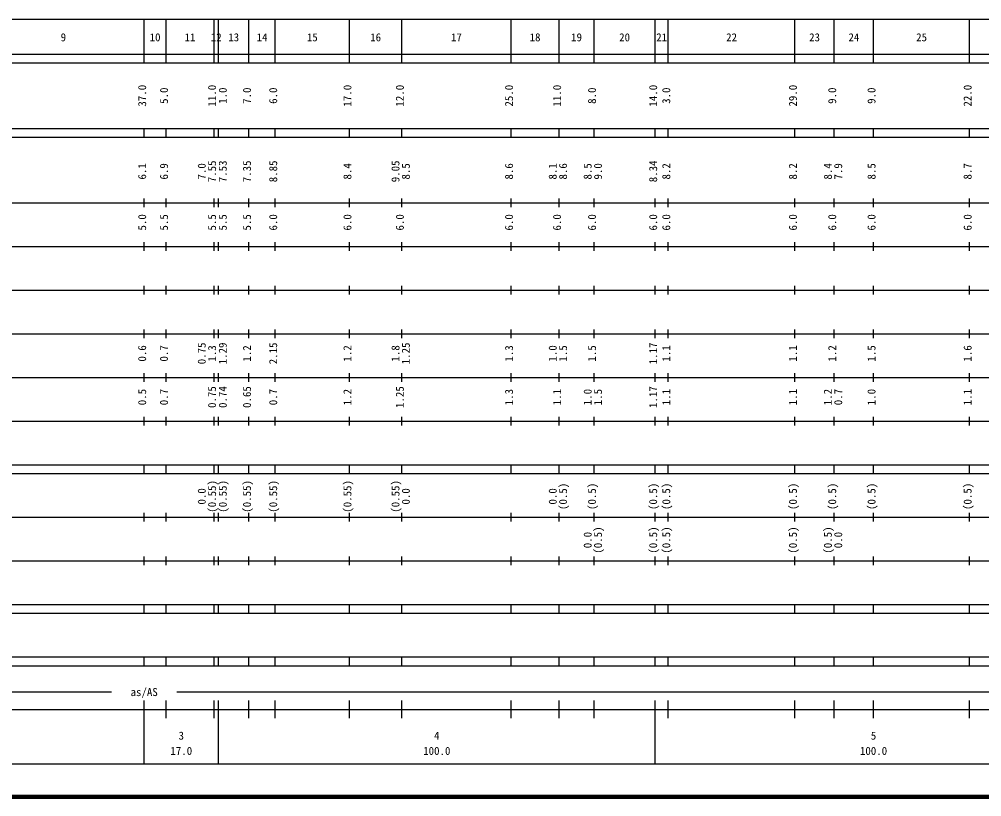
# Model space of a CAD drawing. Units: millimetres on the paper, enlarged 1000 times. Extents: x 40000 to 680000, y 20000 to 380000.
# Drawn here: x 222400 to 442776, y 20000 to 198000 of the extents above; entities that cross this region are included whole.
import ezdxf
from ezdxf.enums import TextEntityAlignment as Align

# ---------------------------------------------------------------- set-up
doc = ezdxf.new("R2010")
doc.units = ezdxf.units.MM
doc.header["$LTSCALE"] = 1000
doc.layers.add('M-TTL', color=2, linetype='Continuous', lineweight=140)
doc.layers.add('M-TTL-BAND', color=7, linetype='Continuous', lineweight=25)
doc.styles.add('ＭＳ ゴシック', font='')
doc.styles.get('ＭＳ ゴシック').set_extended_font_data('MS Gothic')

msp = doc.modelspace()

# ---------------------------------------------------------------- linework, layer by layer
at = {"layer": 'M-TTL'}
msp.add_line((40000, 20000), (680000, 20000), dxfattribs=at)
at = {"layer": 'M-TTL-BAND'}
for p, q in [((68000, 198000), (579000, 198000)), ((251000, 188000), (251000, 198000)), ((256000, 188000), (256000, 198000)), ((267000, 188000), (267000, 198000)), ((268000, 188000), (268000, 198000)), ((275000, 188000), (275000, 198000)), ((281000, 188000), (281000, 198000)), ((298000, 188000), (298000, 198000)), ((310000, 188000), (310000, 198000)), ((335000, 188000), (335000, 198000)), ((346000, 188000), (346000, 198000)), ((354000, 188000), (354000, 198000)), ((368000, 188000), (368000, 198000)), ((371000, 188000), (371000, 198000)), ((400000, 188000), (400000, 198000)), ((409000, 188000), (409000, 198000)), ((418000, 188000), (418000, 198000)), ((440000, 188000), (440000, 198000)), ((40000, 190000), (579000, 190000)), ((40000, 188000), (579000, 188000)), ((40000, 173000), (579000, 173000)), ((251000, 171000), (251000, 173000)), ((256000, 171000), (256000, 173000)), ((267000, 171000), (267000, 173000)), ((268000, 171000), (268000, 173000)), ((275000, 171000), (275000, 173000)), ((281000, 171000), (281000, 173000)), ((298000, 171000), (298000, 173000)), ((310000, 171000), (310000, 173000)), ((335000, 171000), (335000, 173000)), ((346000, 171000), (346000, 173000)), ((354000, 171000), (354000, 173000)), ((368000, 171000), (368000, 173000)), ((371000, 171000), (371000, 173000)), ((400000, 171000), (400000, 173000)), ((409000, 171000), (409000, 173000)), ((418000, 171000), (418000, 173000)), ((440000, 171000), (440000, 173000)), ((40000, 171000), (579000, 171000)), ((251000, 155000), (251000, 157000)), ((256000, 155000), (256000, 157000)), ((267000, 155000), (267000, 157000)), ((268000, 155000), (268000, 157000)), ((275000, 155000), (275000, 157000)), ((281000, 155000), (281000, 157000)), ((298000, 155000), (298000, 157000)), ((310000, 155000), (310000, 157000)), ((335000, 155000), (335000, 157000)), ((346000, 155000), (346000, 157000)), ((354000, 155000), (354000, 157000)), ((368000, 155000), (368000, 157000)), ((371000, 155000), (371000, 157000)), ((400000, 155000), (400000, 157000)), ((409000, 155000), (409000, 157000)), ((418000, 155000), (418000, 157000)), ((440000, 155000), (440000, 157000)), ((40000, 156000), (579000, 156000)), ((46000, 146000), (579000, 146000)), ((251000, 145000), (251000, 147000)), ((256000, 145000), (256000, 147000)), ((267000, 145000), (267000, 147000)), ((268000, 145000), (268000, 147000)), ((275000, 145000), (275000, 147000)), ((281000, 145000), (281000, 147000)), ((298000, 145000), (298000, 147000)), ((310000, 145000), (310000, 147000)), ((335000, 145000), (335000, 147000)), ((346000, 145000), (346000, 147000)), ((354000, 145000), (354000, 147000)), ((368000, 145000), (368000, 147000)), ((371000, 145000), (371000, 147000)), ((400000, 145000), (400000, 147000)), ((409000, 145000), (409000, 147000)), ((418000, 145000), (418000, 147000)), ((440000, 145000), (440000, 147000)), ((251000, 135000), (251000, 137000)), ((256000, 135000), (256000, 137000)), ((267000, 135000), (267000, 137000)), ((268000, 135000), (268000, 137000)), ((275000, 135000), (275000, 137000)), ((281000, 135000), (281000, 137000)), ((298000, 135000), (298000, 137000)), ((310000, 135000), (310000, 137000)), ((335000, 135000), (335000, 137000)), ((346000, 135000), (346000, 137000)), ((354000, 135000), (354000, 137000)), ((368000, 135000), (368000, 137000)), ((371000, 135000), (371000, 137000)), ((400000, 135000), (400000, 137000)), ((409000, 135000), (409000, 137000)), ((418000, 135000), (418000, 137000)), ((440000, 135000), (440000, 137000)), ((52000, 136000), (579000, 136000)), ((46000, 126000), (579000, 126000)), ((251000, 125000), (251000, 127000)), ((256000, 125000), (256000, 127000)), ((267000, 125000), (267000, 127000)), ((268000, 125000), (268000, 127000)), ((275000, 125000), (275000, 127000)), ((281000, 125000), (281000, 127000)), ((298000, 125000), (298000, 127000)), ((310000, 125000), (310000, 127000)), ((335000, 125000), (335000, 127000)), ((346000, 125000), (346000, 127000)), ((354000, 125000), (354000, 127000)), ((368000, 125000), (368000, 127000)), ((371000, 125000), (371000, 127000)), ((400000, 125000), (400000, 127000)), ((409000, 125000), (409000, 127000)), ((418000, 125000), (418000, 127000)), ((440000, 125000), (440000, 127000)), ((251000, 115000), (251000, 117000)), ((256000, 115000), (256000, 117000)), ((267000, 115000), (267000, 117000)), ((268000, 115000), (268000, 117000)), ((275000, 115000), (275000, 117000)), ((281000, 115000), (281000, 117000)), ((298000, 115000), (298000, 117000)), ((310000, 115000), (310000, 117000)), ((335000, 115000), (335000, 117000)), ((346000, 115000), (346000, 117000)), ((354000, 115000), (354000, 117000)), ((368000, 115000), (368000, 117000)), ((371000, 115000), (371000, 117000)), ((400000, 115000), (400000, 117000)), ((409000, 115000), (409000, 117000)), ((418000, 115000), (418000, 117000)), ((440000, 115000), (440000, 117000)), ((52000, 116000), (579000, 116000)), ((46000, 106000), (579000, 106000)), ((251000, 105000), (251000, 107000)), ((256000, 105000), (256000, 107000)), ((267000, 105000), (267000, 107000)), ((268000, 105000), (268000, 107000)), ((275000, 105000), (275000, 107000)), ((281000, 105000), (281000, 107000)), ((298000, 105000), (298000, 107000)), ((310000, 105000), (310000, 107000)), ((335000, 105000), (335000, 107000)), ((346000, 105000), (346000, 107000)), ((354000, 105000), (354000, 107000)), ((368000, 105000), (368000, 107000)), ((371000, 105000), (371000, 107000)), ((400000, 105000), (400000, 107000)), ((409000, 105000), (409000, 107000)), ((418000, 105000), (418000, 107000)), ((440000, 105000), (440000, 107000)), ((40000, 96000), (579000, 96000)), ((251000, 94000), (251000, 96000)), ((256000, 94000), (256000, 96000)), ((267000, 94000), (267000, 96000)), ((268000, 94000), (268000, 96000)), ((275000, 94000), (275000, 96000)), ((281000, 94000), (281000, 96000)), ((298000, 94000), (298000, 96000)), ((310000, 94000), (310000, 96000)), ((335000, 94000), (335000, 96000)), ((346000, 94000), (346000, 96000)), ((354000, 94000), (354000, 96000)), ((368000, 94000), (368000, 96000)), ((371000, 94000), (371000, 96000)), ((400000, 94000), (400000, 96000)), ((409000, 94000), (409000, 96000)), ((418000, 94000), (418000, 96000)), ((440000, 94000), (440000, 96000)), ((40000, 94000), (579000, 94000)), ((49000, 84000), (579000, 84000)), ((251000, 83000), (251000, 85000)), ((256000, 83000), (256000, 85000)), ((267000, 83000), (267000, 85000)), ((268000, 83000), (268000, 85000)), ((275000, 83000), (275000, 85000)), ((281000, 83000), (281000, 85000)), ((298000, 83000), (298000, 85000)), ((310000, 83000), (310000, 85000)), ((335000, 83000), (335000, 85000)), ((346000, 83000), (346000, 85000)), ((354000, 83000), (354000, 85000)), ((368000, 83000), (368000, 85000)), ((371000, 83000), (371000, 85000)), ((400000, 83000), (400000, 85000)), ((409000, 83000), (409000, 85000)), ((418000, 83000), (418000, 85000)), ((440000, 83000), (440000, 85000)), ((251000, 73000), (251000, 75000)), ((256000, 73000), (256000, 75000)), ((267000, 73000), (267000, 75000)), ((268000, 73000), (268000, 75000)), ((275000, 73000), (275000, 75000)), ((281000, 73000), (281000, 75000)), ((298000, 73000), (298000, 75000)), ((310000, 73000), (310000, 75000)), ((335000, 73000), (335000, 75000)), ((346000, 73000), (346000, 75000)), ((354000, 73000), (354000, 75000)), ((368000, 73000), (368000, 75000)), ((371000, 73000), (371000, 75000)), ((400000, 73000), (400000, 75000)), ((409000, 73000), (409000, 75000)), ((418000, 73000), (418000, 75000)), ((440000, 73000), (440000, 75000)), ((40000, 74000), (579000, 74000)), ((40000, 64000), (579000, 64000)), ((251000, 62000), (251000, 64000)), ((256000, 62000), (256000, 64000)), ((267000, 62000), (267000, 64000)), ((268000, 62000), (268000, 64000)), ((275000, 62000), (275000, 64000)), ((281000, 62000), (281000, 64000)), ((298000, 62000), (298000, 64000)), ((310000, 62000), (310000, 64000)), ((335000, 62000), (335000, 64000)), ((346000, 62000), (346000, 64000)), ((354000, 62000), (354000, 64000)), ((368000, 62000), (368000, 64000)), ((371000, 62000), (371000, 64000)), ((400000, 62000), (400000, 64000)), ((409000, 62000), (409000, 64000)), ((418000, 62000), (418000, 64000)), ((440000, 62000), (440000, 64000)), ((40000, 62000), (579000, 62000)), ((40000, 52000), (579000, 52000)), ((251000, 50000), (251000, 52000)), ((256000, 50000), (256000, 52000)), ((267000, 50000), (267000, 52000)), ((268000, 50000), (268000, 52000)), ((275000, 50000), (275000, 52000)), ((281000, 50000), (281000, 52000)), ((298000, 50000), (298000, 52000)), ((310000, 50000), (310000, 52000)), ((335000, 50000), (335000, 52000)), ((346000, 50000), (346000, 52000)), ((354000, 50000), (354000, 52000)), ((368000, 50000), (368000, 52000)), ((371000, 50000), (371000, 52000)), ((400000, 50000), (400000, 52000)), ((409000, 50000), (409000, 52000)), ((418000, 50000), (418000, 52000)), ((440000, 50000), (440000, 52000)), ((40000, 50000), (579000, 50000)), ((71000, 44000), (243500, 44000)), ((251000, 27500), (251000, 42000)), ((256000, 38000), (256000, 42000)), ((258500, 44000), (565000, 44000)), ((267000, 38000), (267000, 42000)), ((268000, 27500), (268000, 42000)), ((275000, 38000), (275000, 42000)), ((281000, 38000), (281000, 42000)), ((298000, 38000), (298000, 42000)), ((310000, 38000), (310000, 42000)), ((335000, 38000), (335000, 42000)), ((346000, 38000), (346000, 42000)), ((354000, 38000), (354000, 42000)), ((368000, 27500), (368000, 42000)), ((371000, 38000), (371000, 42000)), ((400000, 38000), (400000, 42000)), ((409000, 38000), (409000, 42000)), ((418000, 38000), (418000, 42000)), ((440000, 38000), (440000, 42000)), ((40000, 40000), (579000, 40000)), ((68000, 27500), (579000, 27500))]:
    msp.add_line(p, q, dxfattribs=at)

# ---------------------------------------------------------------- texts
at = {"layer": 'M-TTL-BAND', "style": 'ＭＳ ゴシック'}
for s, p in [('9', (232500, 192405)), ('10', (253500, 192405)), ('11', (261500, 192405)), ('12', (267500, 192405)), ('13', (271500, 192405)), ('14', (278000, 192405)), ('15', (289500, 192405)), ('16', (304000, 192405)), ('17', (322500, 192405)), ('18', (340500, 192405)), ('19', (350000, 192405)), ('20', (361000, 192405)), ('21', (369500, 192405)), ('22', (385500, 192405)), ('23', (404500, 192405)), ('24', (413500, 192405)), ('25', (429000, 192405)), ('as/AS', (251000, 42500)), ('3', (259500, 32523)), ('4', (318000, 32523)), ('5', (418000, 32523)), ('17.0', (259500, 29033)), ('100.0', (318000, 29033)), ('100.0', (418000, 29033))]:
    msp.add_text(s, height=1833, dxfattribs=at).set_placement(p, align=Align.BOTTOM_CENTER)
for s, p in [('37.0', (252000, 180500)), ('5.0', (257000, 180500)), ('11.0', (268000, 180500)), ('1.0', (270457, 180500)), ('7.0', (276000, 180500)), ('6.0', (282000, 180500)), ('17.0', (299000, 180500)), ('12.0', (311000, 180500)), ('25.0', (336000, 180500)), ('11.0', (347000, 180500)), ('8.0', (355000, 180500)), ('14.0', (369000, 180500)), ('3.0', (372000, 180500)), ('29.0', (401000, 180500)), ('9.0', (410000, 180500)), ('9.0', (419000, 180500)), ('22.0', (441000, 180500)), ('7.55', (268010, 163174)), ('7.53', (270457, 163174)), ('7.35', (276000, 163174)), ('8.85', (282000, 163174)), ('9.05', (310000, 163174)), ('8.34', (369000, 163174)), ('6.1', (252000, 163174)), ('6.9', (257000, 163174)), ('7.0', (265640, 163174)), ('8.4', (299000, 163174)), ('8.5', (312370, 163174)), ('8.6', (336000, 163174)), ('8.1', (346000, 163174)), ('8.6', (348370, 163174)), ('8.5', (354000, 163174)), ('9.0', (356370, 163174)), ('8.2', (372000, 163174)), ('8.2', (401000, 163174)), ('8.4', (409000, 163174)), ('7.9', (411370, 163174)), ('8.5', (419000, 163174)), ('8.7', (441000, 163174)), ('5.0', (252000, 151500)), ('5.5', (257000, 151500)), ('5.5', (268000, 151500)), ('5.5', (270457, 151500)), ('5.5', (276000, 151500)), ('6.0', (282000, 151500)), ('6.0', (299000, 151500)), ('6.0', (311000, 151500)), ('6.0', (336000, 151500)), ('6.0', (347000, 151500)), ('6.0', (355000, 151500)), ('6.0', (369000, 151500)), ('6.0', (372000, 151500)), ('6.0', (401000, 151500)), ('6.0', (410000, 151500)), ('6.0', (419000, 151500)), ('6.0', (441000, 151500)), ('0.75', (265640, 121500)), ('1.29', (270457, 121500)), ('2.15', (282000, 121500)), ('1.25', (312370, 121500)), ('1.17', (369000, 121500)), ('0.6', (252000, 121500)), ('0.7', (257000, 121500)), ('1.3', (268010, 121500)), ('1.2', (276000, 121500)), ('1.2', (299000, 121500)), ('1.8', (310000, 121500)), ('1.3', (336000, 121500)), ('1.0', (346000, 121500)), ('1.5', (348370, 121500)), ('1.5', (355000, 121500)), ('1.1', (372000, 121500)), ('1.1', (401000, 121500)), ('1.2', (410000, 121500)), ('1.5', (419000, 121500)), ('1.6', (441000, 121500)), ('0.5', (252000, 111500)), ('0.7', (257000, 111500)), ('0.75', (268000, 111500)), ('0.74', (270457, 111500)), ('0.65', (276000, 111500)), ('0.7', (282000, 111500)), ('1.2', (299000, 111500)), ('1.25', (311000, 111500)), ('1.3', (336000, 111500)), ('1.1', (347000, 111500)), ('1.0', (354000, 111500)), ('1.5', (356370, 111500)), ('1.17', (369000, 111500)), ('1.1', (372000, 111500)), ('1.1', (401000, 111500)), ('1.2', (409000, 111500)), ('0.7', (411370, 111500)), ('1.0', (419000, 111500)), ('1.1', (441000, 111500)), ('0.0', (265640, 88764)), ('(0.55)', (268010, 88764)), ('(0.55)', (270457, 88764)), ('(0.55)', (276000, 88764)), ('(0.55)', (282000, 88764)), ('(0.55)', (299000, 88764)), ('(0.55)', (310000, 88764)), ('0.0', (312370, 88764)), ('0.0', (346000, 88764)), ('(0.5)', (348370, 88764)), ('(0.5)', (355000, 88764)), ('(0.5)', (369000, 88764)), ('(0.5)', (372000, 88764)), ('(0.5)', (401000, 88764)), ('(0.5)', (410000, 88764)), ('(0.5)', (419000, 88764)), ('(0.5)', (441000, 88764)), ('0.0', (354000, 78764)), ('(0.5)', (356370, 78764)), ('(0.5)', (369000, 78764)), ('(0.5)', (372000, 78764)), ('(0.5)', (401000, 78764)), ('(0.5)', (409000, 78764)), ('0.0', (411370, 78764))]:
    msp.add_text(s, height=1833, rotation=90, dxfattribs=at).set_placement(p, align=Align.BOTTOM_CENTER)

doc.saveas('drawing.dxf')
